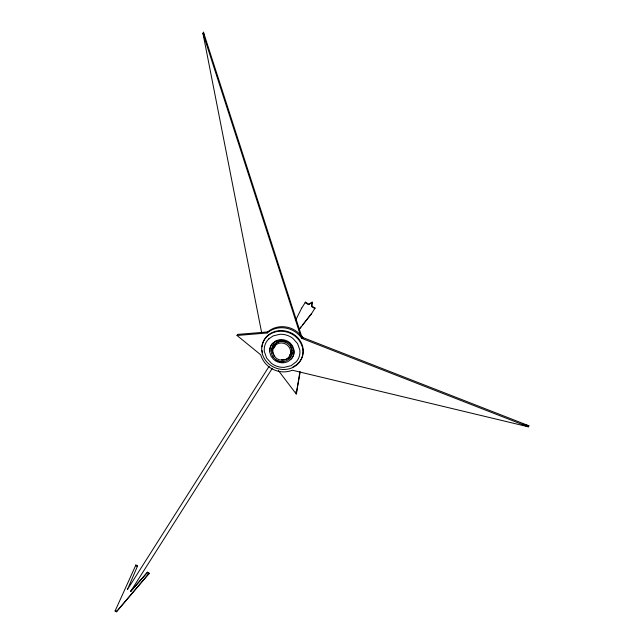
<?xml version="1.0" encoding="UTF-8"?>
<svg xmlns="http://www.w3.org/2000/svg" width="644" height="644" viewBox="0 0 644 644"><rect width="100%" height="100%" fill="white"/><g stroke="black" fill="none" stroke-linecap="round" stroke-linejoin="round"><path stroke-width="0.97" d="M312.139 302.108L311.833 306.093L315.029 308.065L314.779 308.573L311.591 306.592L312.139 302.108L308.396 304.62L305.208 302.648L305.449 302.141L308.645 304.121M278.401 370.558L296.256 394.015L299.935 371.483M296.256 394.015L300.152 372.256M269.103 366.356L127.488 589.421L137.542 566.02L135.892 564.997L135.643 565.496L137.301 566.519L137.542 566.02M147.532 572.194L130.676 591.393L147.532 572.194L149.183 573.216L148.941 573.724L116.411 611.8L115.091 610.979L135.892 564.997M261.673 332.787L202.941 33.263L203.464 32.2L301.255 335.154A20.576 19.441 26 0 1 303.163 338.511M237.016 335.468L237.523 334.413L267.663 331.95L269.659 330.428A22.926 21.663 26 0 1 278.667 326.935A23.24 21.96 26 0 1 290.581 328.174A22.926 21.663 26 0 1 300.684 335.226L302.245 337.303L528.909 425.789L528.394 426.835L292.352 370.228A23.104 21.832 26 0 1 260.723 354.82L237.016 335.468L267.147 332.996A23.104 21.832 26 0 1 301.738 338.35L528.394 426.835M115.091 610.979L115.582 610.633M116.411 611.8L141.052 582.74M127.488 589.421L127.729 588.914M267.147 332.996L267.663 331.95M311.591 306.592L311.833 306.093M298.864 329.817L311.221 314.063L302.366 325.212M301.738 338.35L302.245 337.303M295.781 319.947L301.642 308.138L301.392 308.637L305.449 302.141M130.676 591.393L272.299 368.336M310.972 314.562L315.029 308.065M299.412 328.931L301.376 326.452M141.559 582.144L149.183 573.216M290.17 359.698L291.821 358.136A11.206 10.586 26 0 0 294.123 350.312L292.577 345.9L290.243 343.067A12.791 12.091 26 0 0 279.488 339.702L276.018 340.708L272.356 343.494A11.206 10.586 26 0 0 270.053 351.31M308.396 304.62L311.897 302.608M292.964 366.951L296.401 364.866L299.21 362.21A19.103 18.048 26 0 0 303.139 348.879C302.43 343.429 299.275 338.47 294.92 335.194A21.88 20.672 26 0 0 280.229 330.589C274.867 330.799 269.53 333.117 266.028 337.239A19.103 18.048 26 0 0 262.028 346.866M522.453 424.243L528.909 425.789M147.283 572.701L148.941 573.724M115.912 610.834L116.661 611.301M295.757 391.616L296.779 392.953M202.941 33.263L300.74 336.216M203.464 32.2L204.985 39.96M262.108 350.569L262.446 352.485M273.539 347.414A9.966 9.418 26 0 1 273.611 346.48M291.321 352.147A9.024 8.533 26 0 1 290.943 352.622M275.069 346.182A9.024 8.533 26 0 1 275.213 344.967M273.41 346.899A9.966 9.418 26 0 1 273.587 345.965M292.054 350.046A9.024 8.533 26 0 1 290.347 354.015M274.336 347.052A9.024 8.533 26 0 1 275.093 344.572M275.358 345.892A9.998 9.443 26 0 1 275.213 344.532A9.998 9.443 26 0 0 275.35 345.498M283.489 362.033A12.791 12.091 26 0 1 275.865 360.012M292.658 352.896A10.554 9.966 26 0 1 281.251 359.674M274.803 356.1A10.554 9.966 26 0 1 273.756 344.025M276.252 341.481A10.554 9.966 26 0 1 276.856 341.095M290.396 345.86A9.024 8.533 26 0 1 289.719 355.271M273.708 348.581A9.024 8.533 26 0 1 285.783 341.827M267.035 336.482L265.722 337.867A19.103 18.048 26 0 0 261.794 351.197C262.494 356.647 265.65 361.606 270.013 364.882A21.88 20.672 26 0 0 284.704 369.487C290.066 369.278 295.403 366.959 298.905 362.838A19.103 18.048 26 0 0 302.833 349.507C302.125 344.057 298.969 339.098 294.614 335.822A21.88 20.672 26 0 0 279.923 331.217C275.189 331.41 270.496 333.214 267.035 336.482M268.878 338.808L267.735 340.016A16.519 15.609 26 0 0 264.338 351.543L266.624 358.064L271.446 363.385A18.926 17.879 26 0 0 284.157 367.362L291.032 365.712L296.441 361.614A16.519 15.609 26 0 0 299.838 350.078L297.552 343.566L292.73 338.245A18.926 17.879 26 0 0 280.019 334.26L273.145 335.91L268.878 338.808M272.742 343.461L271.969 344.282A11.206 10.586 26 0 0 269.667 352.099L271.221 356.518L273.547 359.352A12.791 12.091 26 0 0 284.302 362.717L287.771 361.711L291.434 358.925A11.206 10.586 26 0 0 293.736 351.109L292.191 346.689L289.856 343.856A12.791 12.091 26 0 0 279.102 340.491L275.64 341.497L272.742 343.461M273.032 356.84A10.554 9.966 26 0 0 291.072 356.446A10.554 9.966 26 0 0 281.001 341.521A10.554 9.966 26 0 0 273.032 356.84M274.288 356.084A9.024 8.533 26 0 0 289.719 355.746A9.024 8.533 26 0 0 281.106 342.978A9.024 8.533 26 0 0 274.288 356.084"/></g></svg>
